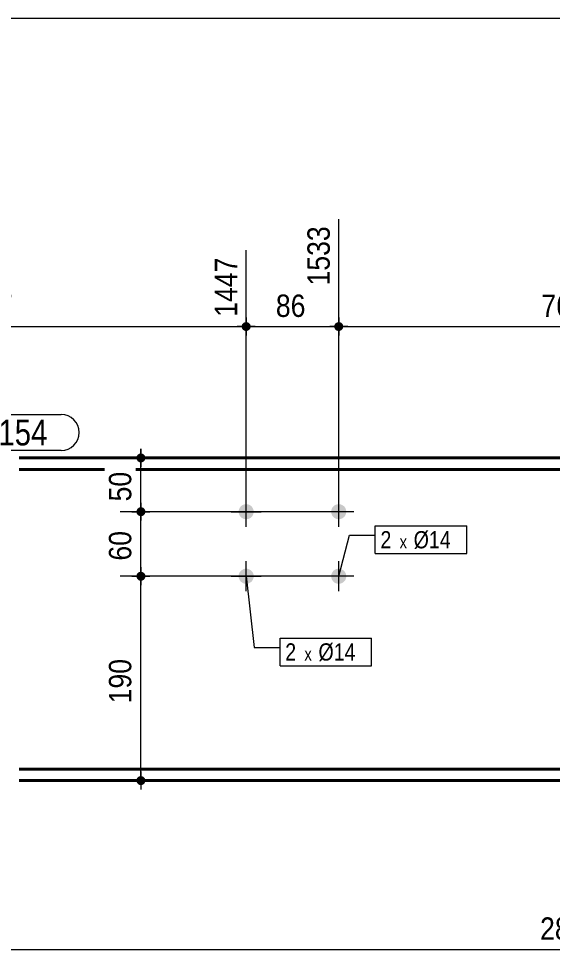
# Model space of a CAD drawing. Header units: millimetres. Extents: x 2 to 287, y 5 to 195.
# Drawn here: x 82.7 to 144.7, y 86.8 to 195 of the extents above; entities that cross this region are included whole.
import ezdxf

# ---------------------------------------------------------------- set-up
doc = ezdxf.new("R2010")
doc.units = ezdxf.units.MM
for name, color, linetype, lineweight in [('Boulon', 7, 'Continuous', 0), ('Cotation', 7, 'Continuous', 0), ('Désignation boulon', 3, 'Continuous', 0), ('Feuille dessin', 5, 'Continuous', 0), ('Piece', 2, 'Continuous', 0), ('Repère pièce', 3, 'Continuous', 0)]:
    doc.layers.add(name, color=color, linetype=linetype, lineweight=lineweight)
doc.styles.add('ARIAL', font='ARIAL.TTF')
doc.styles.add('COMIC_SANS_MS', font='COMIC.TTF')

# ---------------------------------------------------------------- blocks, each defined once
blk = doc.blocks.new('*A3')
at = {"layer": 'Boulon'}
for points in [[(120.76, 137.65), (120.76, 137.61), (120.75, 137.56), (120.75, 137.52), (120.74, 137.48), (120.73, 137.44), (120.71, 137.4), (120.7, 137.36), (120.68, 137.32), (120.66, 137.28), (120.64, 137.24), (120.62, 137.21), (120.59, 137.17), (120.57, 137.14), (120.54, 137.1), (120.51, 137.07), (120.48, 137.04), (120.44, 137.02), (120.41, 136.99), (120.38, 136.96), (120.34, 136.94), (120.3, 136.92), (120.26, 136.9), (120.22, 136.88), (120.18, 136.87), (120.14, 136.85), (120.1, 136.84), (120.06, 136.83), (120.02, 136.83), (119.98, 136.82), (119.93, 136.82), (119.89, 136.82), (119.85, 136.82), (119.8, 136.82), (119.76, 136.83), (119.72, 136.83), (119.68, 136.84), (119.64, 136.85), (119.59, 136.87), (119.55, 136.88), (119.52, 136.9), (119.48, 136.92), (119.44, 136.94), (119.4, 136.96), (119.37, 136.99), (119.33, 137.02), (119.3, 137.04), (119.27, 137.07), (119.24, 137.1), (119.21, 137.14), (119.19, 137.17), (119.16, 137.21), (119.14, 137.24), (119.12, 137.28), (119.1, 137.32), (119.08, 137.36), (119.07, 137.4), (119.05, 137.44), (119.04, 137.48), (119.03, 137.52), (119.02, 137.56), (119.02, 137.61), (119.02, 137.65), (119.01, 137.69), (119.02, 137.73), (119.02, 137.78), (119.02, 137.82), (119.03, 137.86), (119.04, 137.9), (119.05, 137.95), (119.07, 137.99), (119.08, 138.03), (119.1, 138.07), (119.12, 138.1), (119.14, 138.14), (119.16, 138.18), (119.19, 138.21), (119.21, 138.25), (119.24, 138.28), (119.27, 138.31), (119.3, 138.34), (119.33, 138.37), (119.37, 138.39), (119.4, 138.42), (119.44, 138.44), (119.48, 138.46), (119.52, 138.48), (119.55, 138.5), (119.59, 138.52), (119.64, 138.53), (119.68, 138.54), (119.72, 138.55), (119.76, 138.56), (119.8, 138.56), (119.85, 138.57), (119.89, 138.57), (119.93, 138.57), (119.98, 138.56), (120.02, 138.56), (120.06, 138.55), (120.1, 138.54), (120.14, 138.53), (120.18, 138.52), (120.22, 138.5), (120.26, 138.48), (120.3, 138.46), (120.34, 138.44), (120.38, 138.42), (120.41, 138.39), (120.44, 138.37), (120.48, 138.34), (120.51, 138.31), (120.54, 138.28), (120.57, 138.25), (120.59, 138.21), (120.62, 138.18), (120.64, 138.14), (120.66, 138.1), (120.68, 138.07), (120.7, 138.03), (120.71, 137.99), (120.73, 137.95), (120.74, 137.9), (120.75, 137.86), (120.75, 137.82), (120.76, 137.78), (120.76, 137.73), (120.76, 137.69)], [(120.76, 130.15), (120.76, 130.11), (120.75, 130.06), (120.75, 130.02), (120.74, 129.98), (120.73, 129.94), (120.71, 129.9), (120.7, 129.86), (120.68, 129.82), (120.66, 129.78), (120.64, 129.74), (120.62, 129.71), (120.59, 129.67), (120.57, 129.64), (120.54, 129.6), (120.51, 129.57), (120.48, 129.54), (120.44, 129.52), (120.41, 129.49), (120.38, 129.46), (120.34, 129.44), (120.3, 129.42), (120.26, 129.4), (120.22, 129.38), (120.18, 129.37), (120.14, 129.35), (120.1, 129.34), (120.06, 129.33), (120.02, 129.33), (119.98, 129.32), (119.93, 129.32), (119.89, 129.32), (119.85, 129.32), (119.8, 129.32), (119.76, 129.33), (119.72, 129.33), (119.68, 129.34), (119.64, 129.35), (119.59, 129.37), (119.55, 129.38), (119.52, 129.4), (119.48, 129.42), (119.44, 129.44), (119.4, 129.46), (119.37, 129.49), (119.33, 129.52), (119.3, 129.54), (119.27, 129.57), (119.24, 129.6), (119.21, 129.64), (119.19, 129.67), (119.16, 129.71), (119.14, 129.74), (119.12, 129.78), (119.1, 129.82), (119.08, 129.86), (119.07, 129.9), (119.05, 129.94), (119.04, 129.98), (119.03, 130.02), (119.02, 130.06), (119.02, 130.11), (119.02, 130.15), (119.01, 130.19), (119.02, 130.23), (119.02, 130.28), (119.02, 130.32), (119.03, 130.36), (119.04, 130.4), (119.05, 130.45), (119.07, 130.49), (119.08, 130.53), (119.1, 130.57), (119.12, 130.6), (119.14, 130.64), (119.16, 130.68), (119.19, 130.71), (119.21, 130.75), (119.24, 130.78), (119.27, 130.81), (119.3, 130.84), (119.33, 130.87), (119.37, 130.89), (119.4, 130.92), (119.44, 130.94), (119.48, 130.96), (119.52, 130.98), (119.55, 131), (119.59, 131.02), (119.64, 131.03), (119.68, 131.04), (119.72, 131.05), (119.76, 131.06), (119.8, 131.06), (119.85, 131.07), (119.89, 131.07), (119.93, 131.07), (119.98, 131.06), (120.02, 131.06), (120.06, 131.05), (120.1, 131.04), (120.14, 131.03), (120.18, 131.02), (120.22, 131), (120.26, 130.98), (120.3, 130.96), (120.34, 130.94), (120.38, 130.92), (120.41, 130.89), (120.44, 130.87), (120.48, 130.84), (120.51, 130.81), (120.54, 130.78), (120.57, 130.75), (120.59, 130.71), (120.62, 130.68), (120.64, 130.64), (120.66, 130.6), (120.68, 130.57), (120.7, 130.53), (120.71, 130.49), (120.73, 130.45), (120.74, 130.4), (120.75, 130.36), (120.75, 130.32), (120.76, 130.28), (120.76, 130.23), (120.76, 130.19)]]:
    blk.add_hatch(color=256, dxfattribs=at).paths.add_polyline_path(points, flags=17)
at = {"layer": 'Boulon', "linetype": 'Continuous', "lineweight": 0}
for p, q in [((119.89, 135.94), (119.89, 139.44)), ((121.64, 137.69), (118.14, 137.69)), ((119.89, 128.44), (119.89, 131.94)), ((121.64, 130.19), (118.14, 130.19))]:
    blk.add_line(p, q, dxfattribs=at)
blk = doc.blocks.new('*A4')
at = {"layer": 'Boulon'}
for points in [[(110.01, 137.65), (110.01, 137.61), (110, 137.56), (110, 137.52), (109.99, 137.48), (109.98, 137.44), (109.96, 137.4), (109.95, 137.36), (109.93, 137.32), (109.91, 137.28), (109.89, 137.24), (109.87, 137.21), (109.84, 137.17), (109.82, 137.14), (109.79, 137.1), (109.76, 137.07), (109.73, 137.04), (109.69, 137.02), (109.66, 136.99), (109.63, 136.96), (109.59, 136.94), (109.55, 136.92), (109.51, 136.9), (109.47, 136.88), (109.43, 136.87), (109.39, 136.85), (109.35, 136.84), (109.31, 136.83), (109.27, 136.83), (109.23, 136.82), (109.18, 136.82), (109.14, 136.82), (109.1, 136.82), (109.05, 136.82), (109.01, 136.83), (108.97, 136.83), (108.93, 136.84), (108.89, 136.85), (108.84, 136.87), (108.8, 136.88), (108.77, 136.9), (108.73, 136.92), (108.69, 136.94), (108.65, 136.96), (108.62, 136.99), (108.58, 137.02), (108.55, 137.04), (108.52, 137.07), (108.49, 137.1), (108.46, 137.14), (108.44, 137.17), (108.41, 137.21), (108.39, 137.24), (108.37, 137.28), (108.35, 137.32), (108.33, 137.36), (108.32, 137.4), (108.3, 137.44), (108.29, 137.48), (108.28, 137.52), (108.27, 137.56), (108.27, 137.61), (108.27, 137.65), (108.26, 137.69), (108.27, 137.73), (108.27, 137.78), (108.27, 137.82), (108.28, 137.86), (108.29, 137.9), (108.3, 137.95), (108.32, 137.99), (108.33, 138.03), (108.35, 138.07), (108.37, 138.1), (108.39, 138.14), (108.41, 138.18), (108.44, 138.21), (108.46, 138.25), (108.49, 138.28), (108.52, 138.31), (108.55, 138.34), (108.58, 138.37), (108.62, 138.39), (108.65, 138.42), (108.69, 138.44), (108.73, 138.46), (108.77, 138.48), (108.8, 138.5), (108.84, 138.52), (108.89, 138.53), (108.93, 138.54), (108.97, 138.55), (109.01, 138.56), (109.05, 138.56), (109.1, 138.57), (109.14, 138.57), (109.18, 138.57), (109.23, 138.56), (109.27, 138.56), (109.31, 138.55), (109.35, 138.54), (109.39, 138.53), (109.43, 138.52), (109.47, 138.5), (109.51, 138.48), (109.55, 138.46), (109.59, 138.44), (109.63, 138.42), (109.66, 138.39), (109.69, 138.37), (109.73, 138.34), (109.76, 138.31), (109.79, 138.28), (109.82, 138.25), (109.84, 138.21), (109.87, 138.18), (109.89, 138.14), (109.91, 138.1), (109.93, 138.07), (109.95, 138.03), (109.96, 137.99), (109.98, 137.95), (109.99, 137.9), (110, 137.86), (110, 137.82), (110.01, 137.78), (110.01, 137.73), (110.01, 137.69)], [(110.01, 130.15), (110.01, 130.11), (110, 130.06), (110, 130.02), (109.99, 129.98), (109.98, 129.94), (109.96, 129.9), (109.95, 129.86), (109.93, 129.82), (109.91, 129.78), (109.89, 129.74), (109.87, 129.71), (109.84, 129.67), (109.82, 129.64), (109.79, 129.6), (109.76, 129.57), (109.73, 129.54), (109.69, 129.52), (109.66, 129.49), (109.63, 129.46), (109.59, 129.44), (109.55, 129.42), (109.51, 129.4), (109.47, 129.38), (109.43, 129.37), (109.39, 129.35), (109.35, 129.34), (109.31, 129.33), (109.27, 129.33), (109.23, 129.32), (109.18, 129.32), (109.14, 129.32), (109.1, 129.32), (109.05, 129.32), (109.01, 129.33), (108.97, 129.33), (108.93, 129.34), (108.89, 129.35), (108.84, 129.37), (108.8, 129.38), (108.77, 129.4), (108.73, 129.42), (108.69, 129.44), (108.65, 129.46), (108.62, 129.49), (108.58, 129.52), (108.55, 129.54), (108.52, 129.57), (108.49, 129.6), (108.46, 129.64), (108.44, 129.67), (108.41, 129.71), (108.39, 129.74), (108.37, 129.78), (108.35, 129.82), (108.33, 129.86), (108.32, 129.9), (108.3, 129.94), (108.29, 129.98), (108.28, 130.02), (108.27, 130.06), (108.27, 130.11), (108.27, 130.15), (108.26, 130.19), (108.27, 130.23), (108.27, 130.28), (108.27, 130.32), (108.28, 130.36), (108.29, 130.4), (108.3, 130.45), (108.32, 130.49), (108.33, 130.53), (108.35, 130.57), (108.37, 130.6), (108.39, 130.64), (108.41, 130.68), (108.44, 130.71), (108.46, 130.75), (108.49, 130.78), (108.52, 130.81), (108.55, 130.84), (108.58, 130.87), (108.62, 130.89), (108.65, 130.92), (108.69, 130.94), (108.73, 130.96), (108.77, 130.98), (108.8, 131), (108.84, 131.02), (108.89, 131.03), (108.93, 131.04), (108.97, 131.05), (109.01, 131.06), (109.05, 131.06), (109.1, 131.07), (109.14, 131.07), (109.18, 131.07), (109.23, 131.06), (109.27, 131.06), (109.31, 131.05), (109.35, 131.04), (109.39, 131.03), (109.43, 131.02), (109.47, 131), (109.51, 130.98), (109.55, 130.96), (109.59, 130.94), (109.63, 130.92), (109.66, 130.89), (109.69, 130.87), (109.73, 130.84), (109.76, 130.81), (109.79, 130.78), (109.82, 130.75), (109.84, 130.71), (109.87, 130.68), (109.89, 130.64), (109.91, 130.6), (109.93, 130.57), (109.95, 130.53), (109.96, 130.49), (109.98, 130.45), (109.99, 130.4), (110, 130.36), (110, 130.32), (110.01, 130.28), (110.01, 130.23), (110.01, 130.19)]]:
    blk.add_hatch(color=256, dxfattribs=at).paths.add_polyline_path(points, flags=17)
at = {"layer": 'Boulon', "linetype": 'Continuous', "lineweight": 0}
for p, q in [((109.14, 135.94), (109.14, 139.44)), ((107.39, 137.69), (110.89, 137.69)), ((109.14, 128.44), (109.14, 131.94)), ((107.39, 130.19), (110.89, 130.19))]:
    blk.add_line(p, q, dxfattribs=at)
blk = doc.blocks.new('*A7')
at = {"layer": 'Piece', "color": 2, "linetype": 'Continuous', "lineweight": 40}
for p, q in [((146.260622, 143.941419), (82.768208, 143.941419)), ((92.678596, 142.603919), (82.768208, 142.603919)), ((146.260622, 142.603919), (96.318596, 142.603919)), ((146.260622, 107.778919), (82.768208, 107.778919)), ((82.768208, 106.441419), (146.260622, 106.441419))]:
    blk.add_line(p, q, dxfattribs=at)
blk = doc.blocks.new('*A8')
at = {"layer": 'Feuille dessin', "linetype": 'Continuous', "lineweight": 0}
blk.add_line((282, 195), (5, 195), dxfattribs=at)
blk = doc.blocks.new('*A15')
at = {"layer": 'Cotation', "linetype": 'Continuous', "lineweight": 0}
blk.add_line((53.04, 86.82), (241.2, 86.82), dxfattribs=at)
at = {"layer": 'Cotation', "style": 'ARIAL', "width": 0.85}
blk.add_text('2862', height=2.6, dxfattribs=at).set_placement((143.27, 87.94))
blk = doc.blocks.new('*A21')
at = {"layer": 'Cotation'}
for points in [[(48.89, 158.7), (48.87, 158.7), (48.84, 158.7), (48.82, 158.7), (48.79, 158.71), (48.77, 158.72), (48.74, 158.73), (48.72, 158.73), (48.7, 158.74), (48.67, 158.76), (48.65, 158.77), (48.63, 158.78), (48.61, 158.8), (48.59, 158.81), (48.57, 158.83), (48.55, 158.85), (48.53, 158.87), (48.52, 158.89), (48.5, 158.91), (48.49, 158.93), (48.47, 158.95), (48.46, 158.97), (48.45, 158.99), (48.44, 159.02), (48.43, 159.04), (48.42, 159.06), (48.41, 159.09), (48.41, 159.11), (48.4, 159.14), (48.4, 159.16), (48.4, 159.19), (48.4, 159.21), (48.4, 159.24), (48.4, 159.27), (48.4, 159.29), (48.41, 159.32), (48.41, 159.34), (48.42, 159.37), (48.43, 159.39), (48.44, 159.41), (48.45, 159.44), (48.46, 159.46), (48.47, 159.48), (48.49, 159.5), (48.5, 159.52), (48.52, 159.54), (48.53, 159.56), (48.55, 159.58), (48.57, 159.6), (48.59, 159.62), (48.61, 159.63), (48.63, 159.65), (48.65, 159.66), (48.67, 159.67), (48.7, 159.68), (48.72, 159.7), (48.74, 159.7), (48.77, 159.71), (48.79, 159.72), (48.82, 159.72), (48.84, 159.73), (48.87, 159.73), (48.89, 159.73), (48.92, 159.73), (48.94, 159.73), (48.97, 159.73), (48.99, 159.73), (49.02, 159.72), (49.04, 159.72), (49.07, 159.71), (49.09, 159.7), (49.12, 159.7), (49.14, 159.68), (49.16, 159.67), (49.19, 159.66), (49.21, 159.65), (49.23, 159.63), (49.25, 159.62), (49.27, 159.6), (49.29, 159.58), (49.3, 159.56), (49.32, 159.54), (49.34, 159.52), (49.35, 159.5), (49.36, 159.48), (49.38, 159.46), (49.39, 159.44), (49.4, 159.41), (49.41, 159.39), (49.42, 159.37), (49.42, 159.34), (49.43, 159.32), (49.43, 159.29), (49.44, 159.27), (49.44, 159.24), (49.44, 159.21), (49.44, 159.19), (49.44, 159.16), (49.43, 159.14), (49.43, 159.11), (49.42, 159.09), (49.42, 159.06), (49.41, 159.04), (49.4, 159.02), (49.39, 158.99), (49.38, 158.97), (49.36, 158.95), (49.35, 158.93), (49.34, 158.91), (49.32, 158.89), (49.3, 158.87), (49.29, 158.85), (49.27, 158.83), (49.25, 158.81), (49.23, 158.8), (49.21, 158.78), (49.19, 158.77), (49.16, 158.76), (49.14, 158.74), (49.12, 158.73), (49.09, 158.73), (49.07, 158.72), (49.04, 158.71), (49.02, 158.7), (48.99, 158.7), (48.97, 158.7), (48.94, 158.7), (48.92, 158.69)], [(109.11, 158.7), (109.09, 158.7), (109.06, 158.7), (109.04, 158.7), (109.01, 158.71), (108.99, 158.72), (108.96, 158.73), (108.94, 158.73), (108.92, 158.74), (108.89, 158.76), (108.87, 158.77), (108.85, 158.78), (108.83, 158.8), (108.81, 158.81), (108.79, 158.83), (108.77, 158.85), (108.75, 158.87), (108.74, 158.89), (108.72, 158.91), (108.71, 158.93), (108.69, 158.95), (108.68, 158.97), (108.67, 158.99), (108.66, 159.02), (108.65, 159.04), (108.64, 159.06), (108.63, 159.09), (108.63, 159.11), (108.63, 159.14), (108.62, 159.16), (108.62, 159.19), (108.62, 159.21), (108.62, 159.24), (108.62, 159.27), (108.63, 159.29), (108.63, 159.32), (108.63, 159.34), (108.64, 159.37), (108.65, 159.39), (108.66, 159.41), (108.67, 159.44), (108.68, 159.46), (108.69, 159.48), (108.71, 159.5), (108.72, 159.52), (108.74, 159.54), (108.75, 159.56), (108.77, 159.58), (108.79, 159.6), (108.81, 159.62), (108.83, 159.63), (108.85, 159.65), (108.87, 159.66), (108.89, 159.67), (108.92, 159.68), (108.94, 159.7), (108.96, 159.7), (108.99, 159.71), (109.01, 159.72), (109.04, 159.72), (109.06, 159.73), (109.09, 159.73), (109.11, 159.73), (109.14, 159.73), (109.16, 159.73), (109.19, 159.73), (109.22, 159.73), (109.24, 159.72), (109.27, 159.72), (109.29, 159.71), (109.31, 159.7), (109.34, 159.7), (109.36, 159.68), (109.38, 159.67), (109.41, 159.66), (109.43, 159.65), (109.45, 159.63), (109.47, 159.62), (109.49, 159.6), (109.51, 159.58), (109.52, 159.56), (109.54, 159.54), (109.56, 159.52), (109.57, 159.5), (109.59, 159.48), (109.6, 159.46), (109.61, 159.44), (109.62, 159.41), (109.63, 159.39), (109.64, 159.37), (109.64, 159.34), (109.65, 159.32), (109.65, 159.29), (109.66, 159.27), (109.66, 159.24), (109.66, 159.21), (109.66, 159.19), (109.66, 159.16), (109.65, 159.14), (109.65, 159.11), (109.64, 159.09), (109.64, 159.06), (109.63, 159.04), (109.62, 159.02), (109.61, 158.99), (109.6, 158.97), (109.59, 158.95), (109.57, 158.93), (109.56, 158.91), (109.54, 158.89), (109.52, 158.87), (109.51, 158.85), (109.49, 158.83), (109.47, 158.81), (109.45, 158.8), (109.43, 158.78), (109.41, 158.77), (109.38, 158.76), (109.36, 158.74), (109.34, 158.73), (109.31, 158.73), (109.29, 158.72), (109.27, 158.71), (109.24, 158.7), (109.22, 158.7), (109.19, 158.7), (109.16, 158.7), (109.14, 158.69)]]:
    blk.add_hatch(color=256, dxfattribs=at).paths.add_polyline_path(points, flags=17)
at = {"layer": 'Cotation', "linetype": 'Continuous', "lineweight": 0}
for p, q in [((109.14, 138.69), (109.14, 168.07)), ((48.92, 141.82), (48.92, 162.28)), ((48.92, 160.25), (48.92, 158.17)), ((109.14, 160.25), (109.14, 158.17)), ((49.96, 159.21), (47.88, 159.21)), ((48.92, 159.21), (47.88, 159.21)), ((48.92, 159.21), (109.14, 159.21)), ((110.18, 159.21), (108.1, 159.21)), ((109.14, 159.21), (110.18, 159.21))]:
    blk.add_line(p, q, dxfattribs=at)
at = {"layer": 'Cotation'}
for p in [(48.92, 159.21), (109.14, 159.21)]:
    blk.add_point(p, dxfattribs=at)
at = {"layer": 'Cotation', "style": 'ARIAL', "width": 0.85}
for s, p in [('1447', (108.1, 160.35)), ('0', (47.88, 160.35))]:
    blk.add_text(s, height=2.6, rotation=90.0002, dxfattribs=at).set_placement(p)
blk.add_text('1447', height=2.6, dxfattribs=at).set_placement((75.17, 160.33))
blk = doc.blocks.new('*A22')
at = {"layer": 'Cotation'}
for points in [[(109.11, 158.7), (109.09, 158.7), (109.06, 158.7), (109.04, 158.7), (109.01, 158.71), (108.99, 158.72), (108.96, 158.73), (108.94, 158.73), (108.92, 158.74), (108.89, 158.76), (108.87, 158.77), (108.85, 158.78), (108.83, 158.8), (108.81, 158.81), (108.79, 158.83), (108.77, 158.85), (108.75, 158.87), (108.74, 158.89), (108.72, 158.91), (108.71, 158.93), (108.69, 158.95), (108.68, 158.97), (108.67, 158.99), (108.66, 159.02), (108.65, 159.04), (108.64, 159.06), (108.63, 159.09), (108.63, 159.11), (108.63, 159.14), (108.62, 159.16), (108.62, 159.19), (108.62, 159.21), (108.62, 159.24), (108.62, 159.27), (108.63, 159.29), (108.63, 159.32), (108.63, 159.34), (108.64, 159.37), (108.65, 159.39), (108.66, 159.41), (108.67, 159.44), (108.68, 159.46), (108.69, 159.48), (108.71, 159.5), (108.72, 159.52), (108.74, 159.54), (108.75, 159.56), (108.77, 159.58), (108.79, 159.6), (108.81, 159.62), (108.83, 159.63), (108.85, 159.65), (108.87, 159.66), (108.89, 159.67), (108.92, 159.68), (108.94, 159.7), (108.96, 159.7), (108.99, 159.71), (109.01, 159.72), (109.04, 159.72), (109.06, 159.73), (109.09, 159.73), (109.11, 159.73), (109.14, 159.73), (109.16, 159.73), (109.19, 159.73), (109.22, 159.73), (109.24, 159.72), (109.27, 159.72), (109.29, 159.71), (109.31, 159.7), (109.34, 159.7), (109.36, 159.68), (109.38, 159.67), (109.41, 159.66), (109.43, 159.65), (109.45, 159.63), (109.47, 159.62), (109.49, 159.6), (109.51, 159.58), (109.52, 159.56), (109.54, 159.54), (109.56, 159.52), (109.57, 159.5), (109.59, 159.48), (109.6, 159.46), (109.61, 159.44), (109.62, 159.41), (109.63, 159.39), (109.64, 159.37), (109.64, 159.34), (109.65, 159.32), (109.65, 159.29), (109.66, 159.27), (109.66, 159.24), (109.66, 159.21), (109.66, 159.19), (109.66, 159.16), (109.65, 159.14), (109.65, 159.11), (109.64, 159.09), (109.64, 159.06), (109.63, 159.04), (109.62, 159.02), (109.61, 158.99), (109.6, 158.97), (109.59, 158.95), (109.57, 158.93), (109.56, 158.91), (109.54, 158.89), (109.52, 158.87), (109.51, 158.85), (109.49, 158.83), (109.47, 158.81), (109.45, 158.8), (109.43, 158.78), (109.41, 158.77), (109.38, 158.76), (109.36, 158.74), (109.34, 158.73), (109.31, 158.73), (109.29, 158.72), (109.27, 158.71), (109.24, 158.7), (109.22, 158.7), (109.19, 158.7), (109.16, 158.7), (109.14, 158.69)], [(119.86, 158.7), (119.84, 158.7), (119.81, 158.7), (119.79, 158.7), (119.76, 158.71), (119.74, 158.72), (119.71, 158.73), (119.69, 158.73), (119.67, 158.74), (119.64, 158.76), (119.62, 158.77), (119.6, 158.78), (119.58, 158.8), (119.56, 158.81), (119.54, 158.83), (119.52, 158.85), (119.5, 158.87), (119.49, 158.89), (119.47, 158.91), (119.46, 158.93), (119.44, 158.95), (119.43, 158.97), (119.42, 158.99), (119.41, 159.02), (119.4, 159.04), (119.39, 159.06), (119.38, 159.09), (119.38, 159.11), (119.38, 159.14), (119.37, 159.16), (119.37, 159.19), (119.37, 159.21), (119.37, 159.24), (119.37, 159.27), (119.38, 159.29), (119.38, 159.32), (119.38, 159.34), (119.39, 159.37), (119.4, 159.39), (119.41, 159.41), (119.42, 159.44), (119.43, 159.46), (119.44, 159.48), (119.46, 159.5), (119.47, 159.52), (119.49, 159.54), (119.5, 159.56), (119.52, 159.58), (119.54, 159.6), (119.56, 159.62), (119.58, 159.63), (119.6, 159.65), (119.62, 159.66), (119.64, 159.67), (119.67, 159.68), (119.69, 159.7), (119.71, 159.7), (119.74, 159.71), (119.76, 159.72), (119.79, 159.72), (119.81, 159.73), (119.84, 159.73), (119.86, 159.73), (119.89, 159.73), (119.91, 159.73), (119.94, 159.73), (119.97, 159.73), (119.99, 159.72), (120.02, 159.72), (120.04, 159.71), (120.06, 159.7), (120.09, 159.7), (120.11, 159.68), (120.13, 159.67), (120.16, 159.66), (120.18, 159.65), (120.2, 159.63), (120.22, 159.62), (120.24, 159.6), (120.26, 159.58), (120.27, 159.56), (120.29, 159.54), (120.31, 159.52), (120.32, 159.5), (120.34, 159.48), (120.35, 159.46), (120.36, 159.44), (120.37, 159.41), (120.38, 159.39), (120.39, 159.37), (120.39, 159.34), (120.4, 159.32), (120.4, 159.29), (120.41, 159.27), (120.41, 159.24), (120.41, 159.21), (120.41, 159.19), (120.41, 159.16), (120.4, 159.14), (120.4, 159.11), (120.39, 159.09), (120.39, 159.06), (120.38, 159.04), (120.37, 159.02), (120.36, 158.99), (120.35, 158.97), (120.34, 158.95), (120.32, 158.93), (120.31, 158.91), (120.29, 158.89), (120.27, 158.87), (120.26, 158.85), (120.24, 158.83), (120.22, 158.81), (120.2, 158.8), (120.18, 158.78), (120.16, 158.77), (120.13, 158.76), (120.11, 158.74), (120.09, 158.73), (120.06, 158.73), (120.04, 158.72), (120.02, 158.71), (119.99, 158.7), (119.97, 158.7), (119.94, 158.7), (119.91, 158.7), (119.89, 158.69)]]:
    blk.add_hatch(color=256, dxfattribs=at).paths.add_polyline_path(points, flags=17)
at = {"layer": 'Cotation', "linetype": 'Continuous', "lineweight": 0}
for p, q in [((119.89, 138.69), (119.89, 171.71)), ((109.14, 138.69), (109.14, 168.07)), ((109.14, 160.25), (109.14, 158.17)), ((119.89, 160.25), (119.89, 158.17)), ((110.18, 159.21), (108.1, 159.21)), ((109.14, 159.21), (108.1, 159.21)), ((109.14, 159.21), (119.89, 159.21)), ((120.93, 159.21), (118.85, 159.21)), ((119.89, 159.21), (120.93, 159.21))]:
    blk.add_line(p, q, dxfattribs=at)
at = {"layer": 'Cotation'}
for p in [(109.14, 159.21), (119.89, 159.21)]:
    blk.add_point(p, dxfattribs=at)
at = {"layer": 'Cotation', "style": 'ARIAL', "width": 0.85}
blk.add_text('1533', height=2.6, rotation=90.0002, dxfattribs=at).set_placement((118.85, 163.99))
blk.add_text('86', height=2.6, dxfattribs=at).set_placement((112.59, 160.33))
blk = doc.blocks.new('*A23')
at = {"layer": 'Cotation'}
for points in [[(119.86, 158.7), (119.84, 158.7), (119.81, 158.7), (119.79, 158.7), (119.76, 158.71), (119.74, 158.72), (119.71, 158.73), (119.69, 158.73), (119.67, 158.74), (119.64, 158.76), (119.62, 158.77), (119.6, 158.78), (119.58, 158.8), (119.56, 158.81), (119.54, 158.83), (119.52, 158.85), (119.5, 158.87), (119.49, 158.89), (119.47, 158.91), (119.46, 158.93), (119.44, 158.95), (119.43, 158.97), (119.42, 158.99), (119.41, 159.02), (119.4, 159.04), (119.39, 159.06), (119.38, 159.09), (119.38, 159.11), (119.38, 159.14), (119.37, 159.16), (119.37, 159.19), (119.37, 159.21), (119.37, 159.24), (119.37, 159.27), (119.38, 159.29), (119.38, 159.32), (119.38, 159.34), (119.39, 159.37), (119.4, 159.39), (119.41, 159.41), (119.42, 159.44), (119.43, 159.46), (119.44, 159.48), (119.46, 159.5), (119.47, 159.52), (119.49, 159.54), (119.5, 159.56), (119.52, 159.58), (119.54, 159.6), (119.56, 159.62), (119.58, 159.63), (119.6, 159.65), (119.62, 159.66), (119.64, 159.67), (119.67, 159.68), (119.69, 159.7), (119.71, 159.7), (119.74, 159.71), (119.76, 159.72), (119.79, 159.72), (119.81, 159.73), (119.84, 159.73), (119.86, 159.73), (119.89, 159.73), (119.91, 159.73), (119.94, 159.73), (119.97, 159.73), (119.99, 159.72), (120.02, 159.72), (120.04, 159.71), (120.06, 159.7), (120.09, 159.7), (120.11, 159.68), (120.13, 159.67), (120.16, 159.66), (120.18, 159.65), (120.2, 159.63), (120.22, 159.62), (120.24, 159.6), (120.26, 159.58), (120.27, 159.56), (120.29, 159.54), (120.31, 159.52), (120.32, 159.5), (120.34, 159.48), (120.35, 159.46), (120.36, 159.44), (120.37, 159.41), (120.38, 159.39), (120.39, 159.37), (120.39, 159.34), (120.4, 159.32), (120.4, 159.29), (120.41, 159.27), (120.41, 159.24), (120.41, 159.21), (120.41, 159.19), (120.41, 159.16), (120.4, 159.14), (120.4, 159.11), (120.39, 159.09), (120.39, 159.06), (120.38, 159.04), (120.37, 159.02), (120.36, 158.99), (120.35, 158.97), (120.34, 158.95), (120.32, 158.93), (120.31, 158.91), (120.29, 158.89), (120.27, 158.87), (120.26, 158.85), (120.24, 158.83), (120.22, 158.81), (120.2, 158.8), (120.18, 158.78), (120.16, 158.77), (120.13, 158.76), (120.11, 158.74), (120.09, 158.73), (120.06, 158.73), (120.04, 158.72), (120.02, 158.71), (119.99, 158.7), (119.97, 158.7), (119.94, 158.7), (119.91, 158.7), (119.89, 158.69)], [(172.71, 158.7), (172.68, 158.7), (172.66, 158.7), (172.63, 158.7), (172.61, 158.71), (172.58, 158.72), (172.56, 158.73), (172.53, 158.73), (172.51, 158.74), (172.49, 158.76), (172.46, 158.77), (172.44, 158.78), (172.42, 158.8), (172.4, 158.81), (172.38, 158.83), (172.36, 158.85), (172.35, 158.87), (172.33, 158.89), (172.31, 158.91), (172.3, 158.93), (172.29, 158.95), (172.27, 158.97), (172.26, 158.99), (172.25, 159.02), (172.24, 159.04), (172.23, 159.06), (172.23, 159.09), (172.22, 159.11), (172.22, 159.14), (172.21, 159.16), (172.21, 159.19), (172.21, 159.21), (172.21, 159.24), (172.21, 159.27), (172.22, 159.29), (172.22, 159.32), (172.23, 159.34), (172.23, 159.37), (172.24, 159.39), (172.25, 159.41), (172.26, 159.44), (172.27, 159.46), (172.29, 159.48), (172.3, 159.5), (172.31, 159.52), (172.33, 159.54), (172.35, 159.56), (172.36, 159.58), (172.38, 159.6), (172.4, 159.62), (172.42, 159.63), (172.44, 159.65), (172.46, 159.66), (172.49, 159.67), (172.51, 159.68), (172.53, 159.7), (172.56, 159.7), (172.58, 159.71), (172.61, 159.72), (172.63, 159.72), (172.66, 159.73), (172.68, 159.73), (172.71, 159.73), (172.73, 159.73), (172.76, 159.73), (172.78, 159.73), (172.81, 159.73), (172.83, 159.72), (172.86, 159.72), (172.88, 159.71), (172.91, 159.7), (172.93, 159.7), (172.95, 159.68), (172.98, 159.67), (173, 159.66), (173.02, 159.65), (173.04, 159.63), (173.06, 159.62), (173.08, 159.6), (173.1, 159.58), (173.12, 159.56), (173.13, 159.54), (173.15, 159.52), (173.16, 159.5), (173.18, 159.48), (173.19, 159.46), (173.2, 159.44), (173.21, 159.41), (173.22, 159.39), (173.23, 159.37), (173.24, 159.34), (173.24, 159.32), (173.25, 159.29), (173.25, 159.27), (173.25, 159.24), (173.25, 159.21), (173.25, 159.19), (173.25, 159.16), (173.25, 159.14), (173.24, 159.11), (173.24, 159.09), (173.23, 159.06), (173.22, 159.04), (173.21, 159.02), (173.2, 158.99), (173.19, 158.97), (173.18, 158.95), (173.16, 158.93), (173.15, 158.91), (173.13, 158.89), (173.12, 158.87), (173.1, 158.85), (173.08, 158.83), (173.06, 158.81), (173.04, 158.8), (173.02, 158.78), (173, 158.77), (172.98, 158.76), (172.95, 158.74), (172.93, 158.73), (172.91, 158.73), (172.88, 158.72), (172.86, 158.71), (172.83, 158.7), (172.81, 158.7), (172.78, 158.7), (172.76, 158.7), (172.73, 158.69)]]:
    blk.add_hatch(color=256, dxfattribs=at).paths.add_polyline_path(points, flags=17)
at = {"layer": 'Cotation', "linetype": 'Continuous', "lineweight": 0}
for p, q in [((119.89, 138.69), (119.89, 171.71)), ((172.73, 138.69), (172.73, 168.07)), ((119.89, 160.25), (119.89, 158.17)), ((172.73, 160.25), (172.73, 158.17)), ((120.93, 159.21), (118.85, 159.21)), ((119.89, 159.21), (118.85, 159.21)), ((119.89, 159.21), (172.73, 159.21)), ((173.77, 159.21), (171.69, 159.21)), ((172.73, 159.21), (173.77, 159.21))]:
    blk.add_line(p, q, dxfattribs=at)
at = {"layer": 'Cotation'}
for p in [(119.89, 159.21), (172.73, 159.21)]:
    blk.add_point(p, dxfattribs=at)
at = {"layer": 'Cotation', "style": 'ARIAL', "width": 0.85}
blk.add_text('2296', height=2.6, rotation=90.0002, dxfattribs=at).set_placement((171.69, 160.35))
blk.add_text('763', height=2.6, dxfattribs=at).set_placement((143.42, 160.33))
blk = doc.blocks.new('*A41')
at = {"layer": 'Cotation'}
for points in [[(96.89, 129.67), (96.87, 129.67), (96.84, 129.68), (96.82, 129.68), (96.79, 129.69), (96.77, 129.69), (96.74, 129.7), (96.72, 129.71), (96.7, 129.72), (96.67, 129.73), (96.65, 129.75), (96.63, 129.76), (96.61, 129.77), (96.59, 129.79), (96.57, 129.81), (96.55, 129.82), (96.53, 129.84), (96.52, 129.86), (96.5, 129.88), (96.49, 129.9), (96.47, 129.92), (96.46, 129.95), (96.45, 129.97), (96.44, 129.99), (96.43, 130.02), (96.42, 130.04), (96.41, 130.07), (96.41, 130.09), (96.4, 130.12), (96.4, 130.14), (96.4, 130.17), (96.4, 130.19), (96.4, 130.22), (96.4, 130.24), (96.4, 130.27), (96.41, 130.29), (96.41, 130.32), (96.42, 130.34), (96.43, 130.37), (96.44, 130.39), (96.45, 130.41), (96.46, 130.44), (96.47, 130.46), (96.49, 130.48), (96.5, 130.5), (96.52, 130.52), (96.53, 130.54), (96.55, 130.56), (96.57, 130.58), (96.59, 130.59), (96.61, 130.61), (96.63, 130.62), (96.65, 130.64), (96.67, 130.65), (96.7, 130.66), (96.72, 130.67), (96.74, 130.68), (96.77, 130.69), (96.79, 130.7), (96.82, 130.7), (96.84, 130.71), (96.87, 130.71), (96.89, 130.71), (96.92, 130.71), (96.94, 130.71), (96.97, 130.71), (96.99, 130.71), (97.02, 130.7), (97.04, 130.7), (97.07, 130.69), (97.09, 130.68), (97.12, 130.67), (97.14, 130.66), (97.16, 130.65), (97.19, 130.64), (97.21, 130.62), (97.23, 130.61), (97.25, 130.59), (97.27, 130.58), (97.29, 130.56), (97.3, 130.54), (97.32, 130.52), (97.34, 130.5), (97.35, 130.48), (97.36, 130.46), (97.38, 130.44), (97.39, 130.41), (97.4, 130.39), (97.41, 130.37), (97.42, 130.34), (97.42, 130.32), (97.43, 130.29), (97.43, 130.27), (97.44, 130.24), (97.44, 130.22), (97.44, 130.19), (97.44, 130.17), (97.44, 130.14), (97.43, 130.12), (97.43, 130.09), (97.42, 130.07), (97.42, 130.04), (97.41, 130.02), (97.4, 129.99), (97.39, 129.97), (97.38, 129.95), (97.36, 129.92), (97.35, 129.9), (97.34, 129.88), (97.32, 129.86), (97.3, 129.84), (97.29, 129.82), (97.27, 129.81), (97.25, 129.79), (97.23, 129.77), (97.21, 129.76), (97.19, 129.75), (97.16, 129.73), (97.14, 129.72), (97.12, 129.71), (97.09, 129.7), (97.07, 129.69), (97.04, 129.69), (97.02, 129.68), (96.99, 129.68), (96.97, 129.67), (96.94, 129.67), (96.92, 129.67)], [(96.89, 105.92), (96.87, 105.92), (96.84, 105.93), (96.82, 105.93), (96.79, 105.94), (96.77, 105.94), (96.74, 105.95), (96.72, 105.96), (96.7, 105.97), (96.67, 105.98), (96.65, 106), (96.63, 106.01), (96.61, 106.02), (96.59, 106.04), (96.57, 106.06), (96.55, 106.07), (96.53, 106.09), (96.52, 106.11), (96.5, 106.13), (96.49, 106.15), (96.47, 106.17), (96.46, 106.2), (96.45, 106.22), (96.44, 106.24), (96.43, 106.27), (96.42, 106.29), (96.41, 106.32), (96.41, 106.34), (96.4, 106.37), (96.4, 106.39), (96.4, 106.42), (96.4, 106.44), (96.4, 106.47), (96.4, 106.49), (96.4, 106.52), (96.41, 106.54), (96.41, 106.57), (96.42, 106.59), (96.43, 106.62), (96.44, 106.64), (96.45, 106.66), (96.46, 106.69), (96.47, 106.71), (96.49, 106.73), (96.5, 106.75), (96.52, 106.77), (96.53, 106.79), (96.55, 106.81), (96.57, 106.83), (96.59, 106.84), (96.61, 106.86), (96.63, 106.87), (96.65, 106.89), (96.67, 106.9), (96.7, 106.91), (96.72, 106.92), (96.74, 106.93), (96.77, 106.94), (96.79, 106.95), (96.82, 106.95), (96.84, 106.96), (96.87, 106.96), (96.89, 106.96), (96.92, 106.96), (96.94, 106.96), (96.97, 106.96), (96.99, 106.96), (97.02, 106.95), (97.04, 106.95), (97.07, 106.94), (97.09, 106.93), (97.12, 106.92), (97.14, 106.91), (97.16, 106.9), (97.19, 106.89), (97.21, 106.87), (97.23, 106.86), (97.25, 106.84), (97.27, 106.83), (97.29, 106.81), (97.3, 106.79), (97.32, 106.77), (97.34, 106.75), (97.35, 106.73), (97.36, 106.71), (97.38, 106.69), (97.39, 106.66), (97.4, 106.64), (97.41, 106.62), (97.42, 106.59), (97.42, 106.57), (97.43, 106.54), (97.43, 106.52), (97.44, 106.49), (97.44, 106.47), (97.44, 106.44), (97.44, 106.42), (97.44, 106.39), (97.43, 106.37), (97.43, 106.34), (97.42, 106.32), (97.42, 106.29), (97.41, 106.27), (97.4, 106.24), (97.39, 106.22), (97.38, 106.2), (97.36, 106.17), (97.35, 106.15), (97.34, 106.13), (97.32, 106.11), (97.3, 106.09), (97.29, 106.07), (97.27, 106.06), (97.25, 106.04), (97.23, 106.02), (97.21, 106.01), (97.19, 106), (97.16, 105.98), (97.14, 105.97), (97.12, 105.96), (97.09, 105.95), (97.07, 105.94), (97.04, 105.94), (97.02, 105.93), (96.99, 105.93), (96.97, 105.92), (96.94, 105.92), (96.92, 105.92)]]:
    blk.add_hatch(color=256, dxfattribs=at).paths.add_polyline_path(points, flags=17)
at = {"layer": 'Cotation', "linetype": 'Continuous', "lineweight": 0}
for p, q in [((96.92, 131.23), (96.92, 129.15)), ((96.92, 130.19), (96.92, 131.23)), ((118.89, 130.19), (94.5, 130.19)), ((95.88, 130.19), (97.96, 130.19)), ((96.92, 106.44), (96.92, 130.19)), ((96.92, 107.48), (96.92, 105.4)), ((108.14, 106.44), (94.5, 106.44)), ((95.88, 106.44), (97.96, 106.44)), ((96.92, 106.44), (96.92, 105.4))]:
    blk.add_line(p, q, dxfattribs=at)
at = {"layer": 'Cotation'}
for p in [(96.92, 130.19), (96.92, 106.44)]:
    blk.add_point(p, dxfattribs=at)
at = {"layer": 'Cotation', "style": 'ARIAL', "width": 0.85}
blk.add_text('190', height=2.6, rotation=90.0002, dxfattribs=at).set_placement((95.8, 115.42))
blk = doc.blocks.new('*A42')
at = {"layer": 'Cotation'}
for points in [[(96.89, 137.17), (96.87, 137.17), (96.84, 137.18), (96.82, 137.18), (96.79, 137.19), (96.77, 137.19), (96.74, 137.2), (96.72, 137.21), (96.7, 137.22), (96.67, 137.23), (96.65, 137.25), (96.63, 137.26), (96.61, 137.27), (96.59, 137.29), (96.57, 137.31), (96.55, 137.32), (96.53, 137.34), (96.52, 137.36), (96.5, 137.38), (96.49, 137.4), (96.47, 137.42), (96.46, 137.45), (96.45, 137.47), (96.44, 137.49), (96.43, 137.52), (96.42, 137.54), (96.41, 137.57), (96.41, 137.59), (96.4, 137.62), (96.4, 137.64), (96.4, 137.67), (96.4, 137.69), (96.4, 137.72), (96.4, 137.74), (96.4, 137.77), (96.41, 137.79), (96.41, 137.82), (96.42, 137.84), (96.43, 137.87), (96.44, 137.89), (96.45, 137.91), (96.46, 137.94), (96.47, 137.96), (96.49, 137.98), (96.5, 138), (96.52, 138.02), (96.53, 138.04), (96.55, 138.06), (96.57, 138.08), (96.59, 138.09), (96.61, 138.11), (96.63, 138.12), (96.65, 138.14), (96.67, 138.15), (96.7, 138.16), (96.72, 138.17), (96.74, 138.18), (96.77, 138.19), (96.79, 138.2), (96.82, 138.2), (96.84, 138.21), (96.87, 138.21), (96.89, 138.21), (96.92, 138.21), (96.94, 138.21), (96.97, 138.21), (96.99, 138.21), (97.02, 138.2), (97.04, 138.2), (97.07, 138.19), (97.09, 138.18), (97.12, 138.17), (97.14, 138.16), (97.16, 138.15), (97.19, 138.14), (97.21, 138.12), (97.23, 138.11), (97.25, 138.09), (97.27, 138.08), (97.29, 138.06), (97.3, 138.04), (97.32, 138.02), (97.34, 138), (97.35, 137.98), (97.36, 137.96), (97.38, 137.94), (97.39, 137.91), (97.4, 137.89), (97.41, 137.87), (97.42, 137.84), (97.42, 137.82), (97.43, 137.79), (97.43, 137.77), (97.44, 137.74), (97.44, 137.72), (97.44, 137.69), (97.44, 137.67), (97.44, 137.64), (97.43, 137.62), (97.43, 137.59), (97.42, 137.57), (97.42, 137.54), (97.41, 137.52), (97.4, 137.49), (97.39, 137.47), (97.38, 137.45), (97.36, 137.42), (97.35, 137.4), (97.34, 137.38), (97.32, 137.36), (97.3, 137.34), (97.29, 137.32), (97.27, 137.31), (97.25, 137.29), (97.23, 137.27), (97.21, 137.26), (97.19, 137.25), (97.16, 137.23), (97.14, 137.22), (97.12, 137.21), (97.09, 137.2), (97.07, 137.19), (97.04, 137.19), (97.02, 137.18), (96.99, 137.18), (96.97, 137.17), (96.94, 137.17), (96.92, 137.17)], [(96.89, 129.67), (96.87, 129.67), (96.84, 129.68), (96.82, 129.68), (96.79, 129.69), (96.77, 129.69), (96.74, 129.7), (96.72, 129.71), (96.7, 129.72), (96.67, 129.73), (96.65, 129.75), (96.63, 129.76), (96.61, 129.77), (96.59, 129.79), (96.57, 129.81), (96.55, 129.82), (96.53, 129.84), (96.52, 129.86), (96.5, 129.88), (96.49, 129.9), (96.47, 129.92), (96.46, 129.95), (96.45, 129.97), (96.44, 129.99), (96.43, 130.02), (96.42, 130.04), (96.41, 130.07), (96.41, 130.09), (96.4, 130.12), (96.4, 130.14), (96.4, 130.17), (96.4, 130.19), (96.4, 130.22), (96.4, 130.24), (96.4, 130.27), (96.41, 130.29), (96.41, 130.32), (96.42, 130.34), (96.43, 130.37), (96.44, 130.39), (96.45, 130.41), (96.46, 130.44), (96.47, 130.46), (96.49, 130.48), (96.5, 130.5), (96.52, 130.52), (96.53, 130.54), (96.55, 130.56), (96.57, 130.58), (96.59, 130.59), (96.61, 130.61), (96.63, 130.62), (96.65, 130.64), (96.67, 130.65), (96.7, 130.66), (96.72, 130.67), (96.74, 130.68), (96.77, 130.69), (96.79, 130.7), (96.82, 130.7), (96.84, 130.71), (96.87, 130.71), (96.89, 130.71), (96.92, 130.71), (96.94, 130.71), (96.97, 130.71), (96.99, 130.71), (97.02, 130.7), (97.04, 130.7), (97.07, 130.69), (97.09, 130.68), (97.12, 130.67), (97.14, 130.66), (97.16, 130.65), (97.19, 130.64), (97.21, 130.62), (97.23, 130.61), (97.25, 130.59), (97.27, 130.58), (97.29, 130.56), (97.3, 130.54), (97.32, 130.52), (97.34, 130.5), (97.35, 130.48), (97.36, 130.46), (97.38, 130.44), (97.39, 130.41), (97.4, 130.39), (97.41, 130.37), (97.42, 130.34), (97.42, 130.32), (97.43, 130.29), (97.43, 130.27), (97.44, 130.24), (97.44, 130.22), (97.44, 130.19), (97.44, 130.17), (97.44, 130.14), (97.43, 130.12), (97.43, 130.09), (97.42, 130.07), (97.42, 130.04), (97.41, 130.02), (97.4, 129.99), (97.39, 129.97), (97.38, 129.95), (97.36, 129.92), (97.35, 129.9), (97.34, 129.88), (97.32, 129.86), (97.3, 129.84), (97.29, 129.82), (97.27, 129.81), (97.25, 129.79), (97.23, 129.77), (97.21, 129.76), (97.19, 129.75), (97.16, 129.73), (97.14, 129.72), (97.12, 129.71), (97.09, 129.7), (97.07, 129.69), (97.04, 129.69), (97.02, 129.68), (96.99, 129.68), (96.97, 129.67), (96.94, 129.67), (96.92, 129.67)]]:
    blk.add_hatch(color=256, dxfattribs=at).paths.add_polyline_path(points, flags=17)
at = {"layer": 'Cotation', "linetype": 'Continuous', "lineweight": 0}
for p, q in [((96.92, 138.73), (96.92, 136.65)), ((96.92, 137.69), (96.92, 138.73)), ((118.89, 137.69), (94.5, 137.69)), ((95.88, 137.69), (97.96, 137.69)), ((96.92, 130.19), (96.92, 137.69)), ((96.92, 131.23), (96.92, 129.15)), ((118.89, 130.19), (94.5, 130.19)), ((95.88, 130.19), (97.96, 130.19)), ((96.92, 130.19), (96.92, 129.15))]:
    blk.add_line(p, q, dxfattribs=at)
at = {"layer": 'Cotation'}
for p in [(96.92, 137.69), (96.92, 130.19)]:
    blk.add_point(p, dxfattribs=at)
at = {"layer": 'Cotation', "style": 'ARIAL', "width": 0.85}
blk.add_text('60', height=2.6, rotation=90.0002, dxfattribs=at).set_placement((95.8, 132.01))
blk = doc.blocks.new('*A43')
at = {"layer": 'Cotation'}
for points in [[(96.89, 143.42), (96.87, 143.42), (96.84, 143.43), (96.82, 143.43), (96.79, 143.44), (96.77, 143.44), (96.74, 143.45), (96.72, 143.46), (96.7, 143.47), (96.67, 143.48), (96.65, 143.5), (96.63, 143.51), (96.61, 143.52), (96.59, 143.54), (96.57, 143.56), (96.55, 143.57), (96.53, 143.59), (96.52, 143.61), (96.5, 143.63), (96.49, 143.65), (96.47, 143.67), (96.46, 143.7), (96.45, 143.72), (96.44, 143.74), (96.43, 143.77), (96.42, 143.79), (96.41, 143.82), (96.41, 143.84), (96.4, 143.87), (96.4, 143.89), (96.4, 143.92), (96.4, 143.94), (96.4, 143.97), (96.4, 143.99), (96.4, 144.02), (96.41, 144.04), (96.41, 144.07), (96.42, 144.09), (96.43, 144.12), (96.44, 144.14), (96.45, 144.16), (96.46, 144.19), (96.47, 144.21), (96.49, 144.23), (96.5, 144.25), (96.52, 144.27), (96.53, 144.29), (96.55, 144.31), (96.57, 144.33), (96.59, 144.34), (96.61, 144.36), (96.63, 144.37), (96.65, 144.39), (96.67, 144.4), (96.7, 144.41), (96.72, 144.42), (96.74, 144.43), (96.77, 144.44), (96.79, 144.45), (96.82, 144.45), (96.84, 144.46), (96.87, 144.46), (96.89, 144.46), (96.92, 144.46), (96.94, 144.46), (96.97, 144.46), (96.99, 144.46), (97.02, 144.45), (97.04, 144.45), (97.07, 144.44), (97.09, 144.43), (97.12, 144.42), (97.14, 144.41), (97.16, 144.4), (97.19, 144.39), (97.21, 144.37), (97.23, 144.36), (97.25, 144.34), (97.27, 144.33), (97.29, 144.31), (97.3, 144.29), (97.32, 144.27), (97.34, 144.25), (97.35, 144.23), (97.36, 144.21), (97.38, 144.19), (97.39, 144.16), (97.4, 144.14), (97.41, 144.12), (97.42, 144.09), (97.42, 144.07), (97.43, 144.04), (97.43, 144.02), (97.44, 143.99), (97.44, 143.97), (97.44, 143.94), (97.44, 143.92), (97.44, 143.89), (97.43, 143.87), (97.43, 143.84), (97.42, 143.82), (97.42, 143.79), (97.41, 143.77), (97.4, 143.74), (97.39, 143.72), (97.38, 143.7), (97.36, 143.67), (97.35, 143.65), (97.34, 143.63), (97.32, 143.61), (97.3, 143.59), (97.29, 143.57), (97.27, 143.56), (97.25, 143.54), (97.23, 143.52), (97.21, 143.51), (97.19, 143.5), (97.16, 143.48), (97.14, 143.47), (97.12, 143.46), (97.09, 143.45), (97.07, 143.44), (97.04, 143.44), (97.02, 143.43), (96.99, 143.43), (96.97, 143.42), (96.94, 143.42), (96.92, 143.42)], [(96.89, 137.17), (96.87, 137.17), (96.84, 137.18), (96.82, 137.18), (96.79, 137.19), (96.77, 137.19), (96.74, 137.2), (96.72, 137.21), (96.7, 137.22), (96.67, 137.23), (96.65, 137.25), (96.63, 137.26), (96.61, 137.27), (96.59, 137.29), (96.57, 137.31), (96.55, 137.32), (96.53, 137.34), (96.52, 137.36), (96.5, 137.38), (96.49, 137.4), (96.47, 137.42), (96.46, 137.45), (96.45, 137.47), (96.44, 137.49), (96.43, 137.52), (96.42, 137.54), (96.41, 137.57), (96.41, 137.59), (96.4, 137.62), (96.4, 137.64), (96.4, 137.67), (96.4, 137.69), (96.4, 137.72), (96.4, 137.74), (96.4, 137.77), (96.41, 137.79), (96.41, 137.82), (96.42, 137.84), (96.43, 137.87), (96.44, 137.89), (96.45, 137.91), (96.46, 137.94), (96.47, 137.96), (96.49, 137.98), (96.5, 138), (96.52, 138.02), (96.53, 138.04), (96.55, 138.06), (96.57, 138.08), (96.59, 138.09), (96.61, 138.11), (96.63, 138.12), (96.65, 138.14), (96.67, 138.15), (96.7, 138.16), (96.72, 138.17), (96.74, 138.18), (96.77, 138.19), (96.79, 138.2), (96.82, 138.2), (96.84, 138.21), (96.87, 138.21), (96.89, 138.21), (96.92, 138.21), (96.94, 138.21), (96.97, 138.21), (96.99, 138.21), (97.02, 138.2), (97.04, 138.2), (97.07, 138.19), (97.09, 138.18), (97.12, 138.17), (97.14, 138.16), (97.16, 138.15), (97.19, 138.14), (97.21, 138.12), (97.23, 138.11), (97.25, 138.09), (97.27, 138.08), (97.29, 138.06), (97.3, 138.04), (97.32, 138.02), (97.34, 138), (97.35, 137.98), (97.36, 137.96), (97.38, 137.94), (97.39, 137.91), (97.4, 137.89), (97.41, 137.87), (97.42, 137.84), (97.42, 137.82), (97.43, 137.79), (97.43, 137.77), (97.44, 137.74), (97.44, 137.72), (97.44, 137.69), (97.44, 137.67), (97.44, 137.64), (97.43, 137.62), (97.43, 137.59), (97.42, 137.57), (97.42, 137.54), (97.41, 137.52), (97.4, 137.49), (97.39, 137.47), (97.38, 137.45), (97.36, 137.42), (97.35, 137.4), (97.34, 137.38), (97.32, 137.36), (97.3, 137.34), (97.29, 137.32), (97.27, 137.31), (97.25, 137.29), (97.23, 137.27), (97.21, 137.26), (97.19, 137.25), (97.16, 137.23), (97.14, 137.22), (97.12, 137.21), (97.09, 137.2), (97.07, 137.19), (97.04, 137.19), (97.02, 137.18), (96.99, 137.18), (96.97, 137.17), (96.94, 137.17), (96.92, 137.17)]]:
    blk.add_hatch(color=256, dxfattribs=at).paths.add_polyline_path(points, flags=17)
at = {"layer": 'Cotation', "linetype": 'Continuous', "lineweight": 0}
for p, q in [((96.92, 144.98), (96.92, 142.9)), ((96.92, 143.94), (96.92, 144.98)), ((108.14, 143.94), (94.5, 143.94)), ((95.88, 143.94), (97.96, 143.94)), ((96.92, 137.69), (96.92, 143.94)), ((96.92, 138.73), (96.92, 136.65)), ((118.89, 137.69), (94.5, 137.69)), ((95.88, 137.69), (97.96, 137.69)), ((96.92, 137.69), (96.92, 136.65))]:
    blk.add_line(p, q, dxfattribs=at)
at = {"layer": 'Cotation'}
for p in [(96.92, 143.94), (96.92, 137.69)]:
    blk.add_point(p, dxfattribs=at)
at = {"layer": 'Cotation', "style": 'ARIAL', "width": 0.85}
blk.add_text('50', height=2.6, rotation=90.0002, dxfattribs=at).set_placement((95.8, 138.89))
blk = doc.blocks.new('*A44')
at = {"layer": 'Désignation boulon', "linetype": 'Continuous', "lineweight": 0}
for p, q in [((124.132015, 136.034019), (134.74764, 136.034019)), ((124.132015, 132.834019), (124.132015, 136.034019)), ((134.74764, 132.834019), (134.74764, 136.034019)), ((119.889415, 130.191419), (121.132015, 134.967352)), ((121.132015, 134.967352), (124.132015, 134.967352)), ((124.132015, 132.834019), (134.74764, 132.834019))]:
    blk.add_line(p, q, dxfattribs=at)
at = {"layer": 'Désignation boulon', "style": 'COMIC_SANS_MS', "width": 0.85}
for s, height, p in [('2', 2, (124.732015, 133.434019)), ('Ø14', 2, (128.590609, 133.434019)), ('x', 1.5, (126.959945, 133.434019))]:
    blk.add_text(s, height=height, dxfattribs=at).set_placement(p)
blk = doc.blocks.new('*A45')
at = {"layer": 'Désignation boulon', "linetype": 'Continuous', "lineweight": 0}
for p, q in [((109.139415, 130.191419), (110.077602, 121.925892)), ((113.077602, 122.992559), (123.693227, 122.992559)), ((113.077602, 119.792559), (113.077602, 122.992559)), ((123.693227, 119.792559), (123.693227, 122.992559)), ((110.077602, 121.925892), (113.077602, 121.925892)), ((113.077602, 119.792559), (123.693227, 119.792559))]:
    blk.add_line(p, q, dxfattribs=at)
at = {"layer": 'Désignation boulon', "style": 'COMIC_SANS_MS', "width": 0.85}
for s, height, p in [('2', 2, (113.677602, 120.392559)), ('Ø14', 2, (117.536196, 120.392559)), ('x', 1.5, (115.905532, 120.392559))]:
    blk.add_text(s, height=height, dxfattribs=at).set_placement(p)
blk = doc.blocks.new('*A50')
at = {"layer": 'Repère pièce', "linetype": 'Continuous', "lineweight": 0}
for p, q in [((79.768208, 148.991419), (87.65229, 148.991419)), ((87.65229, 144.791419), (79.768208, 144.791419))]:
    blk.add_line(p, q, dxfattribs=at)
for centre, start, end in [((79.768208, 146.891419), 90, 270), ((87.65229, 146.891419), 270, 90)]:
    blk.add_arc(centre, 2.1, start, end, dxfattribs=at)
at = {"layer": 'Repère pièce', "style": 'COMIC_SANS_MS', "width": 0.85}
blk.add_text('154', height=3, dxfattribs=at).set_placement((80.368208, 145.391419))

msp = doc.modelspace()

# ---------------------------------------------------------------- block references
at = {"lineweight": 0}
for name in ['*A8', '*A22', '*A23', '*A21', '*A50', '*A43', '*A7', '*A42', '*A4', '*A3', '*A44', '*A41', '*A45', '*A15']:
    msp.add_blockref(name, (0, 0), dxfattribs=at)

doc.saveas('drawing.dxf')
